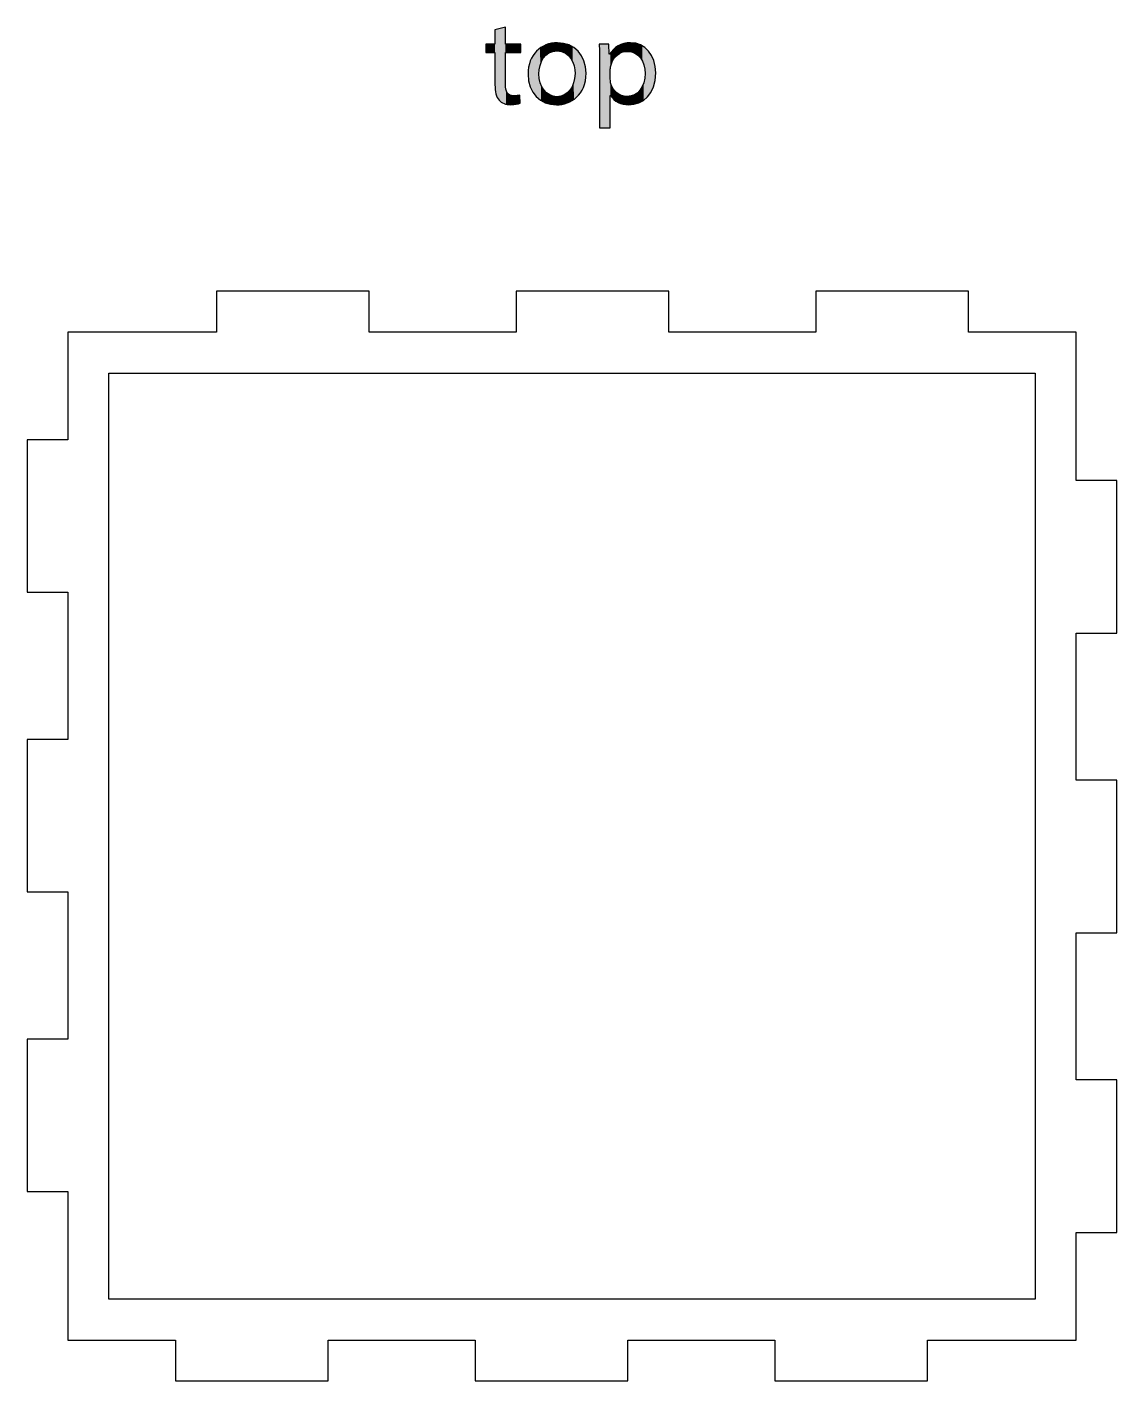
# Model space of a CAD drawing. Extents: x 15 to 401, y -450 to -8.
# Drawn here: x 124.2 to 204.2, y -108.6 to -9.2 of the extents above; entities that cross this region are included whole.
import ezdxf

# ---------------------------------------------------------------- set-up
doc = ezdxf.new("R2010")
doc.units = 0
doc.layers.add('LAYER_1', color=7, linetype='CONTINUOUS')

# ---------------------------------------------------------------- blocks, each defined once
blk = doc.blocks.new('*U40')
at = {"layer": 'LAYER_1', "color": 250}
for points in [[(158.608, -13.832), (158.592, -9.449), (158.608, -9.444)], [(158.592, -13.472), (158.592, -9.449), (158.608, -13.832)], [(158.66, -14.143), (158.608, -9.444), (158.66, -9.43)], [(158.608, -13.832), (158.608, -9.444), (158.66, -14.143)], [(158.755, -14.402), (158.66, -9.43), (158.755, -9.405)], [(158.66, -14.143), (158.66, -9.43), (158.755, -14.402)], [(158.897, -14.606), (158.755, -9.405), (158.897, -9.367)], [(158.755, -14.402), (158.755, -9.405), (158.897, -14.606)], [(159.059, -14.749), (158.897, -9.367), (159.059, -9.323)], [(158.897, -14.606), (158.897, -9.367), (159.059, -14.749)], [(159.257, -14.853), (159.059, -9.323), (159.257, -9.27)], [(159.059, -14.749), (159.059, -9.323), (159.257, -14.853)], [(159.365, -14.883), (159.257, -9.27), (159.365, -9.241)], [(159.257, -14.853), (159.257, -9.27), (159.365, -14.883)], [(157.916, -11.096), (157.916, -10.493), (158.592, -11.096)], [(158.592, -11.096), (157.916, -10.493), (158.592, -10.493)], [(159.365, -14.883), (159.365, -13.445), (159.396, -14.891)], [(159.396, -14.891), (159.396, -13.805), (159.437, -14.902)], [(159.437, -14.902), (159.437, -13.95), (159.49, -14.917)], [(159.49, -14.917), (159.49, -14.056), (159.497, -14.918)], [(159.497, -14.918), (159.497, -14.07), (159.578, -14.924)], [(159.578, -14.924), (159.578, -14.165), (159.681, -14.933)], [(159.681, -14.933), (159.681, -14.234), (159.753, -14.939)], [(160.161, -14.908), (159.96, -14.291), (160.161, -14.278)], [(160.23, -14.89), (160.161, -14.278), (160.23, -14.274)], [(160.418, -14.84), (160.23, -14.274), (160.418, -14.237)]]:
    blk.add_solid(points, dxfattribs=at)
at = {"layer": 'LAYER_1', "color": 250, "extrusion": (0, 0, -1)}
for points in [[(-159.365, -11.096), (-159.365, -10.493), (-159.396, -11.096)], [(-159.396, -11.096), (-159.365, -10.493), (-159.396, -10.493)], [(-159.396, -11.096), (-159.396, -10.493), (-159.437, -11.096)], [(-159.437, -11.096), (-159.396, -10.493), (-159.437, -10.493)], [(-159.437, -11.096), (-159.437, -10.493), (-159.49, -11.096)], [(-159.49, -11.096), (-159.437, -10.493), (-159.49, -10.493)], [(-159.49, -11.096), (-159.49, -10.493), (-159.497, -11.096)], [(-159.497, -11.096), (-159.49, -10.493), (-159.497, -10.493)], [(-159.497, -11.096), (-159.497, -10.493), (-159.578, -11.096)], [(-159.578, -11.096), (-159.497, -10.493), (-159.578, -10.493)], [(-159.578, -11.096), (-159.578, -10.493), (-159.681, -11.096)], [(-159.681, -11.096), (-159.578, -10.493), (-159.681, -10.493)], [(-159.681, -11.096), (-159.681, -10.493), (-159.753, -11.096)], [(-159.753, -11.096), (-159.681, -10.493), (-159.753, -10.493)], [(-159.753, -11.096), (-159.753, -10.493), (-159.807, -11.096)], [(-159.807, -11.096), (-159.753, -10.493), (-159.807, -10.493)], [(-159.807, -11.096), (-159.807, -10.493), (-159.96, -11.096)], [(-159.96, -11.096), (-159.807, -10.493), (-159.96, -10.493)], [(-159.96, -11.096), (-159.96, -10.493), (-160.161, -11.096)], [(-160.161, -11.096), (-159.96, -10.493), (-160.161, -10.493)], [(-160.161, -11.096), (-160.161, -10.493), (-160.23, -11.096)], [(-160.23, -11.096), (-160.161, -10.493), (-160.23, -10.493)], [(-160.23, -11.096), (-160.23, -10.493), (-160.418, -11.096)], [(-160.418, -11.096), (-160.23, -10.493), (-160.418, -10.493)], [(-160.418, -11.096), (-160.418, -10.493), (-160.455, -11.096)], [(-160.455, -11.096), (-160.418, -10.493), (-160.455, -10.493)], [(-160.455, -11.096), (-160.455, -10.493), (-160.499, -11.096)], [(-160.499, -11.096), (-160.455, -10.493), (-160.499, -10.493)], [(-159.396, -14.891), (-159.365, -13.445), (-159.396, -13.805)], [(-159.437, -14.902), (-159.396, -13.805), (-159.437, -13.95)], [(-159.49, -14.917), (-159.437, -13.95), (-159.49, -14.056)], [(-159.497, -14.918), (-159.49, -14.056), (-159.497, -14.07)], [(-159.578, -14.924), (-159.497, -14.07), (-159.578, -14.165)], [(-159.681, -14.933), (-159.578, -14.165), (-159.681, -14.234)], [(-159.753, -14.939), (-159.681, -14.234), (-159.753, -14.258)], [(-159.753, -14.939), (-159.753, -14.258), (-159.807, -14.935)], [(-159.807, -14.935), (-159.753, -14.258), (-159.807, -14.276)], [(-159.807, -14.935), (-159.807, -14.276), (-159.96, -14.923)], [(-159.96, -14.923), (-159.807, -14.276), (-159.96, -14.291)], [(-159.96, -14.923), (-159.96, -14.291), (-160.161, -14.908)], [(-160.161, -14.908), (-160.161, -14.278), (-160.23, -14.89)], [(-160.23, -14.89), (-160.23, -14.274), (-160.418, -14.84)], [(-160.418, -14.84), (-160.418, -14.237), (-160.455, -14.831)]]:
    blk.add_solid(points, dxfattribs=at)
blk = doc.blocks.new('*U41')
at = {"layer": 'LAYER_1', "color": 250}
for points in [[(161.77, -14.481), (161.649, -11.003), (161.77, -10.892)], [(161.802, -14.505), (161.77, -10.892), (161.802, -10.863)], [(161.77, -14.481), (161.77, -10.892), (161.802, -14.505)], [(161.822, -14.52), (161.802, -10.863), (161.822, -10.848)], [(161.802, -14.505), (161.802, -10.863), (161.822, -14.52)], [(161.842, -12.369), (161.822, -10.848), (161.842, -10.834)], [(161.847, -12.339), (161.842, -10.834), (161.847, -10.83)], [(161.9, -12.066), (161.847, -10.83), (161.9, -10.791)], [(161.92, -12.009), (161.9, -10.791), (161.92, -10.776)], [(161.931, -11.979), (161.92, -10.776), (161.931, -10.769)], [(161.968, -11.872), (161.931, -10.769), (161.968, -10.741)], [(162, -11.78), (161.968, -10.741), (162, -10.722)], [(162.037, -11.705), (162, -10.722), (162.037, -10.7)], [(162.065, -11.648), (162.037, -10.7), (162.065, -10.684)], [(162.103, -11.587), (162.065, -10.684), (162.103, -10.662)], [(162.11, -11.574), (162.103, -10.662), (162.11, -10.657)], [(162.142, -11.523), (162.11, -10.657), (162.142, -10.639)], [(162.146, -11.518), (162.142, -10.639), (162.146, -10.636)], [(162.194, -11.455), (162.146, -10.636), (162.194, -10.615)], [(162.229, -11.408), (162.194, -10.615), (162.229, -10.598)], [(162.286, -11.349), (162.229, -10.598), (162.286, -10.572)], [(162.328, -11.305), (162.286, -10.572), (162.328, -10.553)], [(162.286, -11.349), (162.286, -10.572), (162.286, -10.572)], [(162.335, -11.299), (162.328, -10.553), (162.335, -10.55)], [(162.387, -11.256), (162.335, -10.55), (162.387, -10.532)], [(162.438, -11.213), (162.387, -10.532), (162.438, -10.515)], [(162.479, -11.187), (162.438, -10.515), (162.479, -10.501)], [(162.496, -11.176), (162.479, -10.501), (162.496, -10.495)], [(162.534, -11.151), (162.496, -10.495), (162.534, -10.482)], [(162.559, -11.136), (162.534, -10.482), (162.559, -10.476)], [(162.612, -11.11), (162.559, -10.476), (162.612, -10.464)], [(162.681, -11.078), (162.612, -10.464), (162.681, -10.447)], [(162.692, -11.073), (162.681, -10.447), (162.692, -10.445)], [(162.736, -11.059), (162.692, -10.445), (162.736, -10.435)], [(162.742, -11.057), (162.736, -10.435), (162.742, -10.433)], [(162.837, -11.026), (162.742, -10.433), (162.837, -10.42)], [(162.866, -11.021), (162.837, -10.42), (162.866, -10.416)], [(162.892, -11.016), (162.866, -10.416), (162.892, -10.413)], [(162.958, -11.004), (162.892, -10.413), (162.958, -10.403)], [(162.994, -10.998), (162.958, -10.403), (162.994, -10.402)], [(163.003, -10.997), (162.994, -10.402), (163.003, -10.401)], [(163.109, -10.991), (163.003, -10.401), (163.109, -10.397)], [(163.145, -10.989), (163.109, -10.397), (163.145, -10.395)], [(163.163, -10.988), (163.145, -10.395), (163.163, -10.394)], [(163.163, -10.988), (163.163, -10.394), (163.181, -10.989)], [(163.181, -10.989), (163.163, -10.394), (163.181, -10.394)], [(163.181, -10.989), (163.181, -10.394), (163.285, -10.995)], [(163.285, -10.995), (163.285, -10.398), (163.332, -10.998)], [(163.332, -10.998), (163.332, -10.4), (163.411, -11.014)], [(163.411, -11.014), (163.411, -10.404), (163.419, -11.016)], [(163.419, -11.016), (163.419, -10.405), (163.488, -11.029)], [(163.488, -11.029), (163.488, -10.415), (163.505, -11.035)], [(163.505, -11.035), (163.505, -10.417), (163.548, -11.05)], [(163.548, -11.05), (163.548, -10.423), (163.631, -11.079)], [(163.631, -11.079), (163.631, -10.435), (163.631, -11.079)], [(163.631, -11.079), (163.631, -10.435), (163.671, -11.099)], [(163.671, -11.099), (163.671, -10.445), (163.762, -11.145)], [(163.762, -11.145), (163.762, -10.467), (163.787, -11.163)], [(163.787, -11.163), (163.787, -10.473), (163.839, -11.199)], [(163.839, -11.199), (163.839, -10.486), (163.881, -11.227)], [(163.881, -11.227), (163.881, -10.501), (163.892, -11.238)], [(163.892, -11.238), (163.892, -10.505), (163.896, -11.241)], [(163.896, -11.241), (163.896, -10.506), (163.988, -11.323)], [(163.988, -11.323), (163.988, -10.539), (163.998, -11.334)], [(163.998, -11.334), (163.998, -10.542), (164.037, -11.378)], [(164.037, -11.378), (164.037, -10.556), (164.079, -11.426)], [(164.079, -11.426), (164.079, -10.577), (164.083, -11.43)], [(164.083, -11.43), (164.083, -10.578), (164.09, -11.441)], [(164.09, -11.441), (164.09, -10.582), (164.167, -11.548)], [(164.167, -11.548), (164.167, -10.619), (164.175, -11.562)], [(164.175, -11.562), (164.175, -10.622), (164.222, -11.654)], [(164.222, -11.654), (164.222, -10.645), (164.249, -11.706)], [(164.249, -11.706), (164.249, -10.662), (164.258, -11.723)], [(164.258, -11.723), (164.258, -10.667), (164.302, -11.808)], [(164.302, -11.808), (164.302, -10.695), (164.368, -12.004)], [(164.368, -12.004), (164.368, -10.735), (164.395, -12.084)], [(164.395, -12.084), (164.395, -10.751), (164.396, -12.089)], [(164.396, -12.089), (164.396, -10.753), (164.429, -12.262)], [(164.429, -12.262), (164.429, -10.778), (164.443, -12.335)], [(164.443, -12.335), (164.443, -10.789), (164.451, -12.378)], [(164.451, -12.378), (164.451, -10.795), (164.469, -12.662)], [(161.182, -13.638), (161.117, -11.952), (161.182, -11.753)], [(161.189, -13.655), (161.182, -11.753), (161.189, -11.73)], [(161.182, -13.638), (161.182, -11.753), (161.189, -13.655)], [(161.268, -13.837), (161.189, -11.73), (161.268, -11.55)], [(161.189, -13.655), (161.189, -11.73), (161.268, -13.837)], [(161.279, -13.857), (161.268, -11.55), (161.279, -11.524)], [(161.268, -13.837), (161.268, -11.55), (161.279, -13.857)], [(161.371, -14.021), (161.279, -11.524), (161.371, -11.362)], [(161.279, -13.857), (161.279, -11.524), (161.371, -14.021)], [(161.387, -14.043), (161.371, -11.362), (161.387, -11.334)], [(161.371, -14.021), (161.371, -11.362), (161.387, -14.043)], [(161.49, -14.19), (161.387, -11.334), (161.49, -11.189)], [(161.387, -14.043), (161.387, -11.334), (161.49, -14.19)], [(161.51, -14.214), (161.49, -11.189), (161.51, -11.16)], [(161.49, -14.19), (161.49, -11.189), (161.51, -14.214)], [(161.623, -14.344), (161.51, -11.16), (161.623, -11.033)], [(161.51, -14.214), (161.51, -11.16), (161.623, -14.344)], [(161.649, -14.368), (161.623, -11.033), (161.649, -11.003)], [(161.623, -14.344), (161.623, -11.033), (161.649, -14.368)], [(161.649, -14.368), (161.649, -11.003), (161.77, -14.481)], [(161.032, -12.959), (161.021, -12.707), (161.032, -12.453)], [(161.063, -13.198), (161.032, -12.44), (161.063, -12.204)], [(161.032, -12.963), (161.032, -12.453), (161.032, -12.44)], [(161.032, -12.963), (161.032, -12.44), (161.063, -13.198)], [(161.032, -12.959), (161.032, -12.453), (161.032, -12.963)], [(161.065, -13.207), (161.063, -12.204), (161.065, -12.189)], [(161.063, -13.198), (161.063, -12.204), (161.065, -13.207)], [(161.113, -13.425), (161.065, -12.189), (161.113, -11.971)], [(161.065, -13.207), (161.065, -12.189), (161.113, -13.425)], [(161.117, -13.438), (161.113, -11.971), (161.117, -11.952)], [(161.113, -13.425), (161.113, -11.971), (161.117, -13.438)], [(161.117, -13.438), (161.117, -11.952), (161.182, -13.638)], [(161.822, -14.52), (161.822, -12.68), (161.842, -14.535)], [(164.451, -14.509), (164.443, -13.016), (164.451, -12.904)], [(164.469, -14.495), (164.451, -12.904), (164.469, -12.662)], [(161.842, -14.535), (161.842, -12.945), (161.847, -14.539)], [(161.847, -14.539), (161.847, -13.025), (161.9, -14.579)], [(161.9, -14.579), (161.9, -13.256), (161.92, -14.594)], [(161.92, -14.594), (161.92, -13.344), (161.931, -14.602)], [(161.931, -14.602), (161.931, -13.369), (161.968, -14.624)], [(161.968, -14.624), (161.968, -13.46), (162, -14.643)], [(162, -14.643), (162, -13.538), (162.037, -14.666)], [(162.037, -14.666), (162.037, -13.629), (162.065, -14.683)], [(162.065, -14.683), (162.065, -13.678), (162.103, -14.705)], [(162.103, -14.705), (162.103, -13.743), (162.11, -14.709)], [(162.11, -14.709), (162.11, -13.757), (162.142, -14.724)], [(162.142, -14.724), (162.142, -13.801), (162.146, -14.726)], [(162.146, -14.726), (162.146, -13.807), (162.194, -14.748)], [(162.194, -14.748), (162.194, -13.874), (162.229, -14.765)], [(162.229, -14.765), (162.229, -13.916), (162.286, -14.791)], [(164.079, -14.736), (164.037, -13.937), (164.079, -13.889)], [(164.083, -14.734), (164.079, -13.889), (164.083, -13.884)], [(164.09, -14.73), (164.083, -13.884), (164.09, -13.875)], [(164.167, -14.689), (164.09, -13.875), (164.167, -13.768)], [(164.175, -14.685), (164.167, -13.768), (164.175, -13.757)], [(164.222, -14.66), (164.175, -13.757), (164.222, -13.675)], [(164.249, -14.646), (164.222, -13.675), (164.249, -13.628)], [(164.258, -14.641), (164.249, -13.628), (164.258, -13.606)], [(164.302, -14.611), (164.258, -13.606), (164.302, -13.499)], [(164.368, -14.568), (164.302, -13.499), (164.368, -13.34)], [(164.395, -14.55), (164.368, -13.34), (164.395, -13.224)], [(164.396, -14.549), (164.395, -13.224), (164.396, -13.218)], [(164.429, -14.527), (164.396, -13.218), (164.429, -13.076)], [(164.443, -14.516), (164.429, -13.076), (164.443, -13.016)], [(162.286, -14.791), (162.286, -13.981), (162.286, -14.791)], [(162.286, -14.791), (162.286, -13.981), (162.328, -14.806)], [(162.328, -14.806), (162.328, -14.02), (162.335, -14.809)], [(162.335, -14.809), (162.335, -14.027), (162.387, -14.827)], [(162.387, -14.827), (162.387, -14.076), (162.438, -14.844)], [(162.438, -14.844), (162.438, -14.114), (162.479, -14.859)], [(162.479, -14.859), (162.479, -14.145), (162.496, -14.863)], [(162.496, -14.863), (162.496, -14.158), (162.534, -14.872)], [(162.534, -14.872), (162.534, -14.18), (162.559, -14.878)], [(162.559, -14.878), (162.559, -14.195), (162.612, -14.891)], [(162.612, -14.891), (162.612, -14.226), (162.681, -14.908)], [(162.681, -14.908), (162.681, -14.257), (162.692, -14.909)], [(162.692, -14.909), (162.692, -14.262), (162.736, -14.916)], [(162.736, -14.916), (162.736, -14.281), (162.742, -14.917)], [(162.742, -14.917), (162.742, -14.283), (162.837, -14.93)], [(162.837, -14.93), (162.837, -14.312), (162.866, -14.934)], [(162.866, -14.934), (162.866, -14.321), (162.892, -14.938)], [(162.892, -14.938), (162.892, -14.325), (162.958, -14.941)], [(162.958, -14.941), (162.958, -14.337), (162.994, -14.942)], [(162.994, -14.942), (162.994, -14.344), (163.003, -14.943)], [(163.003, -14.943), (163.003, -14.345), (163.109, -14.948)], [(163.163, -14.943), (163.145, -14.354), (163.163, -14.353)], [(163.181, -14.942), (163.163, -14.353), (163.181, -14.352)], [(163.285, -14.933), (163.181, -14.352), (163.285, -14.345)], [(163.332, -14.929), (163.285, -14.345), (163.332, -14.337)], [(163.411, -14.922), (163.332, -14.337), (163.411, -14.323)], [(163.419, -14.922), (163.411, -14.323), (163.419, -14.321)], [(163.488, -14.916), (163.419, -14.321), (163.488, -14.3)], [(163.505, -14.914), (163.488, -14.3), (163.505, -14.295)], [(163.548, -14.903), (163.505, -14.295), (163.548, -14.282)], [(163.631, -14.881), (163.548, -14.282), (163.631, -14.245)], [(163.671, -14.871), (163.631, -14.245), (163.671, -14.227)], [(163.631, -14.881), (163.631, -14.245), (163.631, -14.245)], [(163.762, -14.847), (163.671, -14.227), (163.762, -14.174)], [(163.787, -14.84), (163.762, -14.174), (163.787, -14.159)], [(163.839, -14.827), (163.787, -14.159), (163.839, -14.12)], [(163.881, -14.816), (163.839, -14.12), (163.881, -14.089)], [(163.892, -14.813), (163.881, -14.089), (163.892, -14.08)], [(163.896, -14.811), (163.892, -14.08), (163.896, -14.077)], [(163.988, -14.774), (163.896, -14.077), (163.988, -13.991)], [(163.998, -14.769), (163.988, -13.991), (163.998, -13.982)], [(164.037, -14.753), (163.998, -13.982), (164.037, -13.937)]]:
    blk.add_solid(points, dxfattribs=at)
at = {"layer": 'LAYER_1', "color": 250, "extrusion": (0, 0, -1)}
for points in [[(-161.822, -12.68), (-161.822, -10.848), (-161.842, -12.369)], [(-161.842, -12.369), (-161.842, -10.834), (-161.847, -12.339)], [(-161.847, -12.339), (-161.847, -10.83), (-161.9, -12.066)], [(-161.9, -12.066), (-161.9, -10.791), (-161.92, -12.009)], [(-161.92, -12.009), (-161.92, -10.776), (-161.931, -11.979)], [(-161.931, -11.979), (-161.931, -10.769), (-161.968, -11.872)], [(-161.968, -11.872), (-161.968, -10.741), (-162, -11.78)], [(-162, -11.78), (-162, -10.722), (-162.037, -11.705)], [(-162.037, -11.705), (-162.037, -10.7), (-162.065, -11.648)], [(-162.065, -11.648), (-162.065, -10.684), (-162.103, -11.587)], [(-162.103, -11.587), (-162.103, -10.662), (-162.11, -11.574)], [(-162.11, -11.574), (-162.11, -10.657), (-162.142, -11.523)], [(-162.142, -11.523), (-162.142, -10.639), (-162.146, -11.518)], [(-162.146, -11.518), (-162.146, -10.636), (-162.194, -11.455)], [(-162.194, -11.455), (-162.194, -10.615), (-162.229, -11.408)], [(-162.229, -11.408), (-162.229, -10.598), (-162.286, -11.349)], [(-162.286, -11.349), (-162.286, -10.572), (-162.286, -11.349)], [(-162.286, -11.349), (-162.286, -10.572), (-162.328, -11.305)], [(-162.328, -11.305), (-162.328, -10.553), (-162.335, -11.299)], [(-162.335, -11.299), (-162.335, -10.55), (-162.387, -11.256)], [(-162.387, -11.256), (-162.387, -10.532), (-162.438, -11.213)], [(-162.438, -11.213), (-162.438, -10.515), (-162.479, -11.187)], [(-162.479, -11.187), (-162.479, -10.501), (-162.496, -11.176)], [(-162.496, -11.176), (-162.496, -10.495), (-162.534, -11.151)], [(-162.534, -11.151), (-162.534, -10.482), (-162.559, -11.136)], [(-162.559, -11.136), (-162.559, -10.476), (-162.612, -11.11)], [(-162.612, -11.11), (-162.612, -10.464), (-162.681, -11.078)], [(-162.681, -11.078), (-162.681, -10.447), (-162.692, -11.073)], [(-162.692, -11.073), (-162.692, -10.445), (-162.736, -11.059)], [(-162.736, -11.059), (-162.736, -10.435), (-162.742, -11.057)], [(-162.742, -11.057), (-162.742, -10.433), (-162.837, -11.026)], [(-162.837, -11.026), (-162.837, -10.42), (-162.866, -11.021)], [(-162.866, -11.021), (-162.866, -10.416), (-162.892, -11.016)], [(-162.892, -11.016), (-162.892, -10.413), (-162.958, -11.004)], [(-162.958, -11.004), (-162.958, -10.403), (-162.994, -10.998)], [(-162.994, -10.998), (-162.994, -10.402), (-163.003, -10.997)], [(-163.003, -10.997), (-163.003, -10.401), (-163.109, -10.991)], [(-163.109, -10.991), (-163.109, -10.397), (-163.145, -10.989)], [(-163.145, -10.989), (-163.145, -10.395), (-163.163, -10.988)], [(-163.285, -10.995), (-163.181, -10.394), (-163.285, -10.398)], [(-163.332, -10.998), (-163.285, -10.398), (-163.332, -10.4)], [(-163.411, -11.014), (-163.332, -10.4), (-163.411, -10.404)], [(-163.419, -11.016), (-163.411, -10.404), (-163.419, -10.405)], [(-163.488, -11.029), (-163.419, -10.405), (-163.488, -10.415)], [(-163.505, -11.035), (-163.488, -10.415), (-163.505, -10.417)], [(-163.548, -11.05), (-163.505, -10.417), (-163.548, -10.423)], [(-163.631, -11.079), (-163.548, -10.423), (-163.631, -10.435)], [(-163.631, -11.079), (-163.631, -10.435), (-163.631, -10.435)], [(-163.671, -11.099), (-163.631, -10.435), (-163.671, -10.445)], [(-163.762, -11.145), (-163.671, -10.445), (-163.762, -10.467)], [(-163.787, -11.163), (-163.762, -10.467), (-163.787, -10.473)], [(-163.839, -11.199), (-163.787, -10.473), (-163.839, -10.486)], [(-163.881, -11.227), (-163.839, -10.486), (-163.881, -10.501)], [(-163.892, -11.238), (-163.881, -10.501), (-163.892, -10.505)], [(-163.896, -11.241), (-163.892, -10.505), (-163.896, -10.506)], [(-163.988, -11.323), (-163.896, -10.506), (-163.988, -10.539)], [(-163.998, -11.334), (-163.988, -10.539), (-163.998, -10.542)], [(-164.037, -11.378), (-163.998, -10.542), (-164.037, -10.556)], [(-164.079, -11.426), (-164.037, -10.556), (-164.079, -10.577)], [(-164.083, -11.43), (-164.079, -10.577), (-164.083, -10.578)], [(-164.09, -11.441), (-164.083, -10.578), (-164.09, -10.582)], [(-164.167, -11.548), (-164.09, -10.582), (-164.167, -10.619)], [(-164.175, -11.562), (-164.167, -10.619), (-164.175, -10.622)], [(-164.222, -11.654), (-164.175, -10.622), (-164.222, -10.645)], [(-164.249, -11.706), (-164.222, -10.645), (-164.249, -10.662)], [(-164.258, -11.723), (-164.249, -10.662), (-164.258, -10.667)], [(-164.302, -11.808), (-164.258, -10.667), (-164.302, -10.695)], [(-164.368, -12.004), (-164.302, -10.695), (-164.368, -10.735)], [(-164.395, -12.084), (-164.368, -10.735), (-164.395, -10.751)], [(-164.396, -12.089), (-164.395, -10.751), (-164.396, -10.753)], [(-164.429, -12.262), (-164.396, -10.753), (-164.429, -10.778)], [(-164.443, -12.335), (-164.429, -10.778), (-164.443, -10.789)], [(-164.451, -12.378), (-164.443, -10.789), (-164.451, -10.795)], [(-164.469, -12.662), (-164.451, -10.795), (-164.469, -10.809)], [(-164.469, -14.495), (-164.469, -10.809), (-164.554, -14.424)], [(-164.554, -14.424), (-164.469, -10.809), (-164.554, -10.875)], [(-164.554, -14.424), (-164.554, -10.875), (-164.589, -14.395)], [(-164.589, -14.395), (-164.554, -10.875), (-164.589, -10.908)], [(-164.589, -14.395), (-164.589, -10.908), (-164.699, -14.283)], [(-164.699, -14.283), (-164.589, -10.908), (-164.699, -11.015)], [(-164.699, -14.283), (-164.699, -11.015), (-164.736, -14.244)], [(-164.736, -14.244), (-164.699, -11.015), (-164.736, -11.059)], [(-164.736, -14.244), (-164.736, -11.059), (-164.83, -14.126)], [(-164.83, -14.126), (-164.736, -11.059), (-164.83, -11.17)], [(-164.83, -14.126), (-164.83, -11.17), (-164.87, -14.074)], [(-164.87, -14.074), (-164.83, -11.17), (-164.87, -11.229)], [(-164.87, -14.074), (-164.87, -11.229), (-164.945, -13.954)], [(-164.945, -13.954), (-164.87, -11.229), (-164.945, -11.34)], [(-164.945, -13.954), (-164.945, -11.34), (-164.987, -13.885)], [(-164.987, -13.885), (-164.945, -11.34), (-164.987, -11.419)], [(-164.987, -13.885), (-164.987, -11.419), (-165.044, -13.767)], [(-165.044, -13.767), (-164.987, -11.419), (-165.044, -11.525)], [(-165.044, -13.767), (-165.044, -11.525), (-165.088, -13.676)], [(-165.088, -13.676), (-165.044, -11.525), (-165.088, -11.629)], [(-165.088, -13.676), (-165.088, -11.629), (-165.127, -13.565)], [(-165.127, -13.565), (-165.088, -11.629), (-165.127, -11.722)], [(-165.127, -13.565), (-165.127, -11.722), (-165.169, -13.446)], [(-165.169, -13.446), (-165.127, -11.722), (-165.169, -11.857)], [(-165.169, -13.446), (-165.169, -11.857), (-165.192, -13.348)], [(-165.192, -13.348), (-165.169, -11.857), (-165.192, -11.933)], [(-161.842, -14.535), (-161.822, -12.68), (-161.842, -12.945)], [(-164.451, -14.509), (-164.451, -12.904), (-164.469, -14.495)], [(-165.192, -13.348), (-165.192, -11.933), (-165.228, -13.197)], [(-165.228, -13.197), (-165.192, -11.933), (-165.228, -12.103)], [(-165.228, -13.197), (-165.228, -12.103), (-165.24, -13.115)], [(-165.24, -13.115), (-165.228, -12.103), (-165.24, -12.156)], [(-165.24, -13.115), (-165.24, -12.156), (-165.266, -12.926)], [(-165.266, -12.926), (-165.24, -12.156), (-165.266, -12.366)], [(-165.266, -12.926), (-165.266, -12.366), (-165.269, -12.858)], [(-165.269, -12.858), (-165.266, -12.366), (-165.269, -12.39)], [(-165.269, -12.858), (-165.269, -12.39), (-165.278, -12.635)], [(-161.847, -14.539), (-161.842, -12.945), (-161.847, -13.025)], [(-161.9, -14.579), (-161.847, -13.025), (-161.9, -13.256)], [(-161.92, -14.594), (-161.9, -13.256), (-161.92, -13.344)], [(-161.931, -14.602), (-161.92, -13.344), (-161.931, -13.369)], [(-161.968, -14.624), (-161.931, -13.369), (-161.968, -13.46)], [(-162, -14.643), (-161.968, -13.46), (-162, -13.538)], [(-162.037, -14.666), (-162, -13.538), (-162.037, -13.629)], [(-162.065, -14.683), (-162.037, -13.629), (-162.065, -13.678)], [(-162.103, -14.705), (-162.065, -13.678), (-162.103, -13.743)], [(-162.11, -14.709), (-162.103, -13.743), (-162.11, -13.757)], [(-162.142, -14.724), (-162.11, -13.757), (-162.142, -13.801)], [(-162.146, -14.726), (-162.142, -13.801), (-162.146, -13.807)], [(-162.194, -14.748), (-162.146, -13.807), (-162.194, -13.874)], [(-162.229, -14.765), (-162.194, -13.874), (-162.229, -13.916)], [(-162.286, -14.791), (-162.229, -13.916), (-162.286, -13.981)], [(-164.079, -14.736), (-164.079, -13.889), (-164.083, -14.734)], [(-164.083, -14.734), (-164.083, -13.884), (-164.09, -14.73)], [(-164.09, -14.73), (-164.09, -13.875), (-164.167, -14.689)], [(-164.167, -14.689), (-164.167, -13.768), (-164.175, -14.685)], [(-164.175, -14.685), (-164.175, -13.757), (-164.222, -14.66)], [(-164.222, -14.66), (-164.222, -13.675), (-164.249, -14.646)], [(-164.249, -14.646), (-164.249, -13.628), (-164.258, -14.641)], [(-164.258, -14.641), (-164.258, -13.606), (-164.302, -14.611)], [(-164.302, -14.611), (-164.302, -13.499), (-164.368, -14.568)], [(-164.368, -14.568), (-164.368, -13.34), (-164.395, -14.55)], [(-164.395, -14.55), (-164.395, -13.224), (-164.396, -14.549)], [(-164.396, -14.549), (-164.396, -13.218), (-164.429, -14.527)], [(-164.429, -14.527), (-164.429, -13.076), (-164.443, -14.516)], [(-164.443, -14.516), (-164.443, -13.016), (-164.451, -14.509)], [(-162.286, -14.791), (-162.286, -13.981), (-162.286, -13.981)], [(-162.328, -14.806), (-162.286, -13.981), (-162.328, -14.02)], [(-162.335, -14.809), (-162.328, -14.02), (-162.335, -14.027)], [(-162.387, -14.827), (-162.335, -14.027), (-162.387, -14.076)], [(-162.438, -14.844), (-162.387, -14.076), (-162.438, -14.114)], [(-162.479, -14.859), (-162.438, -14.114), (-162.479, -14.145)], [(-162.496, -14.863), (-162.479, -14.145), (-162.496, -14.158)], [(-162.534, -14.872), (-162.496, -14.158), (-162.534, -14.18)], [(-162.559, -14.878), (-162.534, -14.18), (-162.559, -14.195)], [(-162.612, -14.891), (-162.559, -14.195), (-162.612, -14.226)], [(-162.681, -14.908), (-162.612, -14.226), (-162.681, -14.257)], [(-162.692, -14.909), (-162.681, -14.257), (-162.692, -14.262)], [(-162.736, -14.916), (-162.692, -14.262), (-162.736, -14.281)], [(-162.742, -14.917), (-162.736, -14.281), (-162.742, -14.283)], [(-162.837, -14.93), (-162.742, -14.283), (-162.837, -14.312)], [(-162.866, -14.934), (-162.837, -14.312), (-162.866, -14.321)], [(-162.892, -14.938), (-162.866, -14.321), (-162.892, -14.325)], [(-162.958, -14.941), (-162.892, -14.325), (-162.958, -14.337)], [(-162.994, -14.942), (-162.958, -14.337), (-162.994, -14.344)], [(-163.003, -14.943), (-162.994, -14.344), (-163.003, -14.345)], [(-163.109, -14.948), (-163.003, -14.345), (-163.109, -14.352)], [(-163.109, -14.948), (-163.109, -14.352), (-163.145, -14.945)], [(-163.145, -14.945), (-163.109, -14.352), (-163.145, -14.354)], [(-163.145, -14.945), (-163.145, -14.354), (-163.163, -14.943)], [(-163.163, -14.943), (-163.163, -14.353), (-163.181, -14.942)], [(-163.181, -14.942), (-163.181, -14.352), (-163.285, -14.933)], [(-163.285, -14.933), (-163.285, -14.345), (-163.332, -14.929)], [(-163.332, -14.929), (-163.332, -14.337), (-163.411, -14.922)], [(-163.411, -14.922), (-163.411, -14.323), (-163.419, -14.922)], [(-163.419, -14.922), (-163.419, -14.321), (-163.488, -14.916)], [(-163.488, -14.916), (-163.488, -14.3), (-163.505, -14.914)], [(-163.505, -14.914), (-163.505, -14.295), (-163.548, -14.903)], [(-163.548, -14.903), (-163.548, -14.282), (-163.631, -14.881)], [(-163.631, -14.881), (-163.631, -14.245), (-163.631, -14.881)], [(-163.631, -14.881), (-163.631, -14.245), (-163.671, -14.871)], [(-163.671, -14.871), (-163.671, -14.227), (-163.762, -14.847)], [(-163.762, -14.847), (-163.762, -14.174), (-163.787, -14.84)], [(-163.787, -14.84), (-163.787, -14.159), (-163.839, -14.827)], [(-163.839, -14.827), (-163.839, -14.12), (-163.881, -14.816)], [(-163.881, -14.816), (-163.881, -14.089), (-163.892, -14.813)], [(-163.892, -14.813), (-163.892, -14.08), (-163.896, -14.811)], [(-163.896, -14.811), (-163.896, -14.077), (-163.988, -14.774)], [(-163.988, -14.774), (-163.988, -13.991), (-163.998, -14.769)], [(-163.998, -14.769), (-163.998, -13.982), (-164.037, -14.753)], [(-164.037, -14.753), (-164.037, -13.937), (-164.079, -14.736)]]:
    blk.add_solid(points, dxfattribs=at)
blk = doc.blocks.new('*U42')
at = {"layer": 'LAYER_1', "color": 250, "extrusion": (0, 0, -1)}
for points in [[(-166.277, -11.915), (-166.241, -10.493), (-166.277, -10.493)], [(-166.277, -16.631), (-166.277, -10.493), (-166.952, -16.631)], [(-166.952, -16.631), (-166.277, -10.493), (-166.952, -10.493)], [(-166.952, -16.631), (-166.952, -10.493), (-166.988, -16.631)], [(-166.988, -16.631), (-166.952, -10.493), (-166.988, -11.24)], [(-167.263, -11.651), (-167.263, -10.908), (-167.285, -11.61)], [(-167.285, -11.61), (-167.285, -10.883), (-167.29, -11.601)], [(-167.29, -11.601), (-167.29, -10.879), (-167.317, -11.565)], [(-167.317, -11.565), (-167.317, -10.855), (-167.386, -11.475)], [(-167.386, -11.475), (-167.386, -10.795), (-167.418, -11.433)], [(-167.418, -11.433), (-167.418, -10.767), (-167.451, -11.402)], [(-167.451, -11.402), (-167.451, -10.739), (-167.465, -11.388)], [(-167.465, -11.388), (-167.465, -10.729), (-167.532, -11.326)], [(-167.532, -11.326), (-167.532, -10.686), (-167.568, -11.291)], [(-167.568, -11.291), (-167.568, -10.662), (-167.631, -11.249)], [(-167.631, -11.249), (-167.631, -10.62), (-167.635, -11.245)], [(-167.635, -11.245), (-167.635, -10.617), (-167.697, -11.203)], [(-167.697, -11.203), (-167.697, -10.588), (-167.736, -11.177)], [(-167.736, -11.177), (-167.736, -10.57), (-167.838, -11.13)], [(-167.838, -11.13), (-167.838, -10.521), (-167.88, -11.111)], [(-167.88, -11.111), (-167.88, -10.508), (-167.918, -11.093)], [(-167.918, -11.093), (-167.918, -10.496), (-168.004, -11.07)], [(-168.004, -11.07), (-168.004, -10.468), (-168.058, -11.056)], [(-168.058, -11.056), (-168.058, -10.451), (-168.076, -11.051)], [(-168.076, -11.051), (-168.076, -10.448), (-168.111, -11.041)], [(-168.111, -11.041), (-168.111, -10.442), (-168.284, -11.026)], [(-168.284, -11.026), (-168.284, -10.41), (-168.297, -11.025)], [(-168.297, -11.025), (-168.297, -10.408), (-168.311, -11.024)], [(-168.582, -11.053), (-168.554, -10.394), (-168.582, -10.396)], [(-168.607, -11.057), (-168.582, -10.396), (-168.607, -10.399)], [(-168.717, -11.091), (-168.607, -10.399), (-168.717, -10.411)], [(-168.742, -11.098), (-168.717, -10.411), (-168.742, -10.414)], [(-168.799, -11.124), (-168.742, -10.414), (-168.799, -10.42)], [(-168.844, -11.144), (-168.799, -10.42), (-168.844, -10.425)], [(-168.867, -11.154), (-168.844, -10.425), (-168.867, -10.427)], [(-168.936, -11.195), (-168.867, -10.427), (-168.936, -10.434)], [(-168.962, -11.211), (-168.936, -10.434), (-168.962, -10.443)], [(-168.983, -11.223), (-168.962, -10.443), (-168.983, -10.45)], [(-169.071, -11.292), (-168.983, -10.45), (-169.071, -10.48)], [(-169.089, -11.306), (-169.071, -10.48), (-169.089, -10.486)], [(-169.162, -11.377), (-169.089, -10.486), (-169.162, -10.511)], [(-169.17, -11.385), (-169.162, -10.511), (-169.17, -10.514)], [(-169.186, -11.401), (-169.17, -10.514), (-169.186, -10.519)], [(-169.26, -11.49), (-169.186, -10.519), (-169.26, -10.544)], [(-169.273, -11.506), (-169.26, -10.544), (-169.273, -10.549)], [(-169.287, -11.527), (-169.273, -10.549), (-169.287, -10.553)], [(-169.34, -11.606), (-169.287, -10.553), (-169.34, -10.586)], [(-169.35, -11.622), (-169.34, -10.586), (-169.35, -10.592)], [(-169.409, -11.732), (-169.35, -10.592), (-169.409, -10.628)], [(-169.418, -11.747), (-169.409, -10.628), (-169.418, -10.633)], [(-169.469, -11.882), (-169.418, -10.633), (-169.469, -10.665)], [(-169.497, -11.954), (-169.469, -10.665), (-169.497, -10.682)], [(-169.518, -12.011), (-169.497, -10.682), (-169.518, -10.695)], [(-169.522, -12.022), (-169.518, -10.695), (-169.522, -10.697)], [(-169.585, -12.318), (-169.522, -10.697), (-169.585, -10.735)], [(-169.586, -12.323), (-169.585, -10.735), (-169.586, -10.736)], [(-169.601, -12.547), (-169.586, -10.736), (-169.601, -10.745)], [(-169.607, -12.644), (-169.601, -10.745), (-169.607, -10.751)], [(-169.607, -14.525), (-169.607, -10.751), (-169.794, -14.365)], [(-169.794, -14.365), (-169.607, -10.751), (-169.794, -10.93)], [(-169.794, -14.365), (-169.794, -10.93), (-169.872, -14.263)], [(-169.872, -14.263), (-169.794, -10.93), (-169.872, -11.004)], [(-166.988, -16.631), (-166.988, -11.24), (-167.006, -16.631)], [(-167.006, -16.631), (-166.988, -11.24), (-167.006, -11.24)], [(-167.006, -16.631), (-167.006, -11.24), (-167.06, -16.631)], [(-167.06, -12.329), (-167.06, -11.161), (-167.071, -12.219)], [(-167.071, -12.219), (-167.071, -11.145), (-167.077, -12.163)], [(-167.077, -12.163), (-167.077, -11.137), (-167.078, -12.159)], [(-167.078, -12.159), (-167.078, -11.135), (-167.096, -12.082)], [(-167.096, -12.082), (-167.096, -11.109), (-167.114, -12.005)], [(-167.114, -12.005), (-167.114, -11.083), (-167.137, -11.94)], [(-167.137, -11.94), (-167.137, -11.051), (-167.165, -11.857)], [(-167.165, -11.857), (-167.165, -11.018), (-167.187, -11.793)], [(-167.187, -11.793), (-167.187, -10.994), (-167.188, -11.792)], [(-167.188, -11.792), (-167.188, -10.993), (-167.263, -11.651)], [(-169.872, -14.263), (-169.872, -11.004), (-170.043, -14.036)], [(-170.043, -14.036), (-169.872, -11.004), (-170.043, -11.253)], [(-170.043, -14.036), (-170.043, -11.253), (-170.093, -13.931)], [(-170.093, -13.931), (-170.043, -11.253), (-170.093, -11.326)], [(-170.093, -13.931), (-170.093, -11.326), (-170.234, -13.634)], [(-170.234, -13.634), (-170.093, -11.326), (-170.234, -11.647)], [(-170.234, -13.634), (-170.234, -11.647), (-170.259, -13.537)], [(-170.259, -13.537), (-170.234, -11.647), (-170.259, -11.704)], [(-170.259, -13.537), (-170.259, -11.704), (-170.356, -13.158)], [(-170.356, -13.158), (-170.259, -11.704), (-170.356, -12.104)], [(-169.601, -14.531), (-169.601, -12.746), (-169.607, -14.525)], [(-170.356, -13.158), (-170.356, -12.104), (-170.363, -13.069)], [(-170.363, -13.069), (-170.356, -12.104), (-170.363, -12.133)], [(-170.363, -13.069), (-170.363, -12.133), (-170.399, -12.608)], [(-167.06, -14.264), (-167.06, -13.076), (-167.071, -14.264)], [(-167.071, -14.264), (-167.06, -13.076), (-167.071, -13.244)], [(-167.071, -14.264), (-167.071, -13.244), (-167.077, -14.264)], [(-167.077, -14.264), (-167.071, -13.244), (-167.077, -13.28)], [(-167.077, -14.264), (-167.077, -13.28), (-167.078, -14.264)], [(-167.078, -14.264), (-167.077, -13.28), (-167.078, -13.287)], [(-167.096, -14.289), (-167.078, -13.287), (-167.096, -13.4)], [(-167.114, -14.315), (-167.096, -13.4), (-167.114, -13.452)], [(-167.137, -14.346), (-167.114, -13.452), (-167.137, -13.515)], [(-167.165, -14.386), (-167.137, -13.515), (-167.165, -13.597)], [(-167.187, -14.417), (-167.165, -13.597), (-167.187, -13.637)], [(-167.188, -14.418), (-167.187, -13.637), (-167.188, -13.638)], [(-167.263, -14.496), (-167.188, -13.638), (-167.263, -13.776)], [(-167.285, -14.519), (-167.263, -13.776), (-167.285, -13.805)], [(-167.29, -14.525), (-167.285, -13.805), (-167.29, -13.811)], [(-167.317, -14.553), (-167.29, -13.811), (-167.317, -13.846)], [(-167.386, -14.607), (-167.317, -13.846), (-167.386, -13.934)], [(-169.26, -14.749), (-169.26, -13.86), (-169.273, -14.742)], [(-169.273, -14.742), (-169.273, -13.84), (-169.287, -14.734)], [(-169.287, -14.734), (-169.287, -13.82), (-169.34, -14.706)], [(-169.34, -14.706), (-169.34, -13.743), (-169.35, -14.7)], [(-169.35, -14.7), (-169.35, -13.723), (-169.409, -14.668)], [(-169.409, -14.668), (-169.409, -13.615), (-169.418, -14.663)], [(-169.418, -14.663), (-169.418, -13.595), (-169.469, -14.635)], [(-169.469, -14.635), (-169.469, -13.477), (-169.497, -14.62)], [(-169.497, -14.62), (-169.497, -13.393), (-169.518, -14.602)], [(-169.518, -14.602), (-169.518, -13.328), (-169.522, -14.598)], [(-169.522, -14.598), (-169.522, -13.308), (-169.585, -14.545)], [(-169.585, -14.545), (-169.585, -13.003), (-169.586, -14.544)], [(-169.586, -14.544), (-169.586, -12.984), (-169.601, -14.531)], [(-167.418, -14.633), (-167.386, -13.934), (-167.418, -13.964)], [(-167.451, -14.659), (-167.418, -13.964), (-167.451, -13.995)], [(-167.465, -14.67), (-167.451, -13.995), (-167.465, -14.008)], [(-167.532, -14.709), (-167.465, -14.008), (-167.532, -14.069)], [(-167.568, -14.73), (-167.532, -14.069), (-167.568, -14.093)], [(-167.631, -14.768), (-167.568, -14.093), (-167.631, -14.134)], [(-167.635, -14.769), (-167.631, -14.134), (-167.635, -14.137)], [(-167.697, -14.792), (-167.635, -14.137), (-167.697, -14.178)], [(-167.736, -14.805), (-167.697, -14.178), (-167.736, -14.195)], [(-167.838, -14.842), (-167.736, -14.195), (-167.838, -14.24)], [(-167.88, -14.857), (-167.838, -14.24), (-167.88, -14.259)], [(-167.918, -14.871), (-167.88, -14.259), (-167.918, -14.269)], [(-168.004, -14.902), (-167.918, -14.269), (-168.004, -14.291)], [(-168.058, -14.908), (-168.004, -14.291), (-168.058, -14.305)], [(-168.076, -14.91), (-168.058, -14.305), (-168.076, -14.309)], [(-168.111, -14.914), (-168.076, -14.309), (-168.111, -14.312)], [(-168.284, -14.933), (-168.111, -14.312), (-168.284, -14.327)], [(-168.419, -14.948), (-168.419, -14.32), (-168.437, -14.946)], [(-168.437, -14.946), (-168.437, -14.319), (-168.464, -14.944)], [(-168.464, -14.944), (-168.464, -14.315), (-168.554, -14.935)], [(-168.554, -14.935), (-168.554, -14.3), (-168.582, -14.932)], [(-168.582, -14.932), (-168.582, -14.295), (-168.607, -14.93)], [(-168.607, -14.93), (-168.607, -14.288), (-168.717, -14.919)], [(-168.717, -14.919), (-168.717, -14.257), (-168.742, -14.917)], [(-168.742, -14.917), (-168.742, -14.247), (-168.799, -14.911)], [(-168.799, -14.911), (-168.799, -14.223), (-168.844, -14.898)], [(-168.844, -14.898), (-168.844, -14.204), (-168.867, -14.891)], [(-168.867, -14.891), (-168.867, -14.191), (-168.936, -14.87)], [(-168.936, -14.87), (-168.936, -14.152), (-168.962, -14.862)], [(-168.962, -14.862), (-168.962, -14.138), (-168.983, -14.856)], [(-168.983, -14.856), (-168.983, -14.122), (-169.071, -14.83)], [(-169.071, -14.83), (-169.071, -14.058), (-169.089, -14.824)], [(-169.089, -14.824), (-169.089, -14.04), (-169.162, -14.802)], [(-169.162, -14.802), (-169.162, -13.973), (-169.17, -14.798)], [(-169.17, -14.798), (-169.17, -13.965), (-169.186, -14.789)], [(-169.186, -14.789), (-169.186, -13.946), (-169.26, -14.749)]]:
    blk.add_solid(points, dxfattribs=at)
at = {"layer": 'LAYER_1', "color": 250}
for points in [[(167.263, -11.651), (167.188, -10.993), (167.263, -10.908)], [(167.285, -11.61), (167.263, -10.908), (167.285, -10.883)], [(167.29, -11.601), (167.285, -10.883), (167.29, -10.879)], [(167.317, -11.565), (167.29, -10.879), (167.317, -10.855)], [(167.386, -11.475), (167.317, -10.855), (167.386, -10.795)], [(167.418, -11.433), (167.386, -10.795), (167.418, -10.767)], [(167.451, -11.402), (167.418, -10.767), (167.451, -10.739)], [(167.465, -11.388), (167.451, -10.739), (167.465, -10.729)], [(167.532, -11.326), (167.465, -10.729), (167.532, -10.686)], [(167.568, -11.291), (167.532, -10.686), (167.568, -10.662)], [(167.631, -11.249), (167.568, -10.662), (167.631, -10.62)], [(167.635, -11.245), (167.631, -10.62), (167.635, -10.617)], [(167.697, -11.203), (167.635, -10.617), (167.697, -10.588)], [(167.736, -11.177), (167.697, -10.588), (167.736, -10.57)], [(167.838, -11.13), (167.736, -10.57), (167.838, -10.521)], [(167.88, -11.111), (167.838, -10.521), (167.88, -10.508)], [(167.918, -11.093), (167.88, -10.508), (167.918, -10.496)], [(168.004, -11.07), (167.918, -10.496), (168.004, -10.468)], [(168.058, -11.056), (168.004, -10.468), (168.058, -10.451)], [(168.076, -11.051), (168.058, -10.451), (168.076, -10.448)], [(168.111, -11.041), (168.076, -10.448), (168.111, -10.442)], [(168.284, -11.026), (168.111, -10.442), (168.284, -10.41)], [(168.297, -11.025), (168.284, -10.41), (168.297, -10.408)], [(168.311, -11.024), (168.297, -10.408), (168.311, -10.407)], [(168.419, -11.03), (168.311, -10.407), (168.419, -10.401)], [(168.311, -11.024), (168.311, -10.407), (168.419, -11.03)], [(168.437, -11.031), (168.419, -10.401), (168.437, -10.4)], [(168.419, -11.03), (168.419, -10.401), (168.437, -11.031)], [(168.464, -11.032), (168.437, -10.4), (168.464, -10.399)], [(168.437, -11.031), (168.437, -10.4), (168.464, -11.032)], [(168.554, -11.048), (168.464, -10.399), (168.554, -10.394)], [(168.464, -11.032), (168.464, -10.399), (168.554, -11.048)], [(168.554, -11.048), (168.554, -10.394), (168.582, -11.053)], [(168.582, -11.053), (168.582, -10.396), (168.607, -11.057)], [(168.607, -11.057), (168.607, -10.399), (168.717, -11.091)], [(168.717, -11.091), (168.717, -10.411), (168.742, -11.098)], [(168.742, -11.098), (168.742, -10.414), (168.799, -11.124)], [(168.799, -11.124), (168.799, -10.42), (168.844, -11.144)], [(168.844, -11.144), (168.844, -10.425), (168.867, -11.154)], [(168.867, -11.154), (168.867, -10.427), (168.936, -11.195)], [(168.936, -11.195), (168.936, -10.434), (168.962, -11.211)], [(168.962, -11.211), (168.962, -10.443), (168.983, -11.223)], [(168.983, -11.223), (168.983, -10.45), (169.071, -11.292)], [(169.071, -11.292), (169.071, -10.48), (169.089, -11.306)], [(169.089, -11.306), (169.089, -10.486), (169.162, -11.377)], [(169.162, -11.377), (169.162, -10.511), (169.17, -11.385)], [(169.17, -11.385), (169.17, -10.514), (169.186, -11.401)], [(169.186, -11.401), (169.186, -10.519), (169.26, -11.49)], [(169.26, -11.49), (169.26, -10.544), (169.273, -11.506)], [(169.273, -11.506), (169.273, -10.549), (169.287, -11.527)], [(169.287, -11.527), (169.287, -10.553), (169.34, -11.606)], [(169.34, -11.606), (169.34, -10.586), (169.35, -11.622)], [(169.35, -11.622), (169.35, -10.592), (169.409, -11.732)], [(169.409, -11.732), (169.409, -10.628), (169.418, -11.747)], [(169.418, -11.747), (169.418, -10.633), (169.469, -11.882)], [(169.469, -11.882), (169.469, -10.665), (169.497, -11.954)], [(169.497, -11.954), (169.497, -10.682), (169.518, -12.011)], [(169.518, -12.011), (169.518, -10.695), (169.522, -12.022)], [(169.522, -12.022), (169.522, -10.697), (169.585, -12.318)], [(169.585, -12.318), (169.585, -10.735), (169.586, -12.323)], [(169.586, -12.323), (169.586, -10.736), (169.601, -12.547)], [(169.601, -12.547), (169.601, -10.745), (169.607, -12.644)], [(167.06, -16.631), (167.006, -11.24), (167.06, -11.161)], [(167.071, -12.219), (167.06, -11.161), (167.071, -11.145)], [(167.077, -12.163), (167.071, -11.145), (167.077, -11.137)], [(167.078, -12.159), (167.077, -11.137), (167.078, -11.135)], [(167.096, -12.082), (167.078, -11.135), (167.096, -11.109)], [(167.114, -12.005), (167.096, -11.109), (167.114, -11.083)], [(167.137, -11.94), (167.114, -11.083), (167.137, -11.051)], [(167.165, -11.857), (167.137, -11.051), (167.165, -11.018)], [(167.187, -11.793), (167.165, -11.018), (167.187, -10.994)], [(167.188, -11.792), (167.187, -10.994), (167.188, -10.993)], [(169.601, -14.531), (169.586, -12.984), (169.601, -12.746)], [(169.607, -14.525), (169.601, -12.746), (169.607, -12.644)], [(167.078, -14.264), (167.078, -13.287), (167.096, -14.289)], [(167.096, -14.289), (167.096, -13.4), (167.114, -14.315)], [(167.114, -14.315), (167.114, -13.452), (167.137, -14.346)], [(167.137, -14.346), (167.137, -13.515), (167.165, -14.386)], [(167.165, -14.386), (167.165, -13.597), (167.187, -14.417)], [(167.187, -14.417), (167.187, -13.637), (167.188, -14.418)], [(167.188, -14.418), (167.188, -13.638), (167.263, -14.496)], [(167.263, -14.496), (167.263, -13.776), (167.285, -14.519)], [(167.285, -14.519), (167.285, -13.805), (167.29, -14.525)], [(167.29, -14.525), (167.29, -13.811), (167.317, -14.553)], [(167.317, -14.553), (167.317, -13.846), (167.386, -14.607)], [(169.26, -14.749), (169.186, -13.946), (169.26, -13.86)], [(169.273, -14.742), (169.26, -13.86), (169.273, -13.84)], [(169.287, -14.734), (169.273, -13.84), (169.287, -13.82)], [(169.34, -14.706), (169.287, -13.82), (169.34, -13.743)], [(169.35, -14.7), (169.34, -13.743), (169.35, -13.723)], [(169.409, -14.668), (169.35, -13.723), (169.409, -13.615)], [(169.418, -14.663), (169.409, -13.615), (169.418, -13.595)], [(169.469, -14.635), (169.418, -13.595), (169.469, -13.477)], [(169.497, -14.62), (169.469, -13.477), (169.497, -13.393)], [(169.518, -14.602), (169.497, -13.393), (169.518, -13.328)], [(169.522, -14.598), (169.518, -13.328), (169.522, -13.308)], [(169.585, -14.545), (169.522, -13.308), (169.585, -13.003)], [(169.586, -14.544), (169.585, -13.003), (169.586, -12.984)], [(167.386, -14.607), (167.386, -13.934), (167.418, -14.633)], [(167.418, -14.633), (167.418, -13.964), (167.451, -14.659)], [(167.451, -14.659), (167.451, -13.995), (167.465, -14.67)], [(167.465, -14.67), (167.465, -14.008), (167.532, -14.709)], [(167.532, -14.709), (167.532, -14.069), (167.568, -14.73)], [(167.568, -14.73), (167.568, -14.093), (167.631, -14.768)], [(167.631, -14.768), (167.631, -14.134), (167.635, -14.769)], [(167.635, -14.769), (167.635, -14.137), (167.697, -14.792)], [(167.697, -14.792), (167.697, -14.178), (167.736, -14.805)], [(167.736, -14.805), (167.736, -14.195), (167.838, -14.842)], [(167.838, -14.842), (167.838, -14.24), (167.88, -14.857)], [(167.88, -14.857), (167.88, -14.259), (167.918, -14.871)], [(167.918, -14.871), (167.918, -14.269), (168.004, -14.902)], [(168.004, -14.902), (168.004, -14.291), (168.058, -14.908)], [(168.058, -14.908), (168.058, -14.305), (168.076, -14.91)], [(168.076, -14.91), (168.076, -14.309), (168.111, -14.914)], [(168.111, -14.914), (168.111, -14.312), (168.284, -14.933)], [(168.297, -14.934), (168.284, -14.327), (168.297, -14.326)], [(168.284, -14.933), (168.284, -14.327), (168.297, -14.934)], [(168.311, -14.936), (168.297, -14.326), (168.311, -14.325)], [(168.297, -14.934), (168.297, -14.326), (168.311, -14.936)], [(168.419, -14.948), (168.311, -14.325), (168.419, -14.32)], [(168.311, -14.936), (168.311, -14.325), (168.419, -14.948)], [(168.437, -14.946), (168.419, -14.32), (168.437, -14.319)], [(168.464, -14.944), (168.437, -14.319), (168.464, -14.315)], [(168.554, -14.935), (168.464, -14.315), (168.554, -14.3)], [(168.582, -14.932), (168.554, -14.3), (168.582, -14.295)], [(168.607, -14.93), (168.582, -14.295), (168.607, -14.288)], [(168.717, -14.919), (168.607, -14.288), (168.717, -14.257)], [(168.742, -14.917), (168.717, -14.257), (168.742, -14.247)], [(168.799, -14.911), (168.742, -14.247), (168.799, -14.223)], [(168.844, -14.898), (168.799, -14.223), (168.844, -14.204)], [(168.867, -14.891), (168.844, -14.204), (168.867, -14.191)], [(168.936, -14.87), (168.867, -14.191), (168.936, -14.152)], [(168.962, -14.862), (168.936, -14.152), (168.962, -14.138)], [(168.983, -14.856), (168.962, -14.138), (168.983, -14.122)], [(169.071, -14.83), (168.983, -14.122), (169.071, -14.058)], [(169.089, -14.824), (169.071, -14.058), (169.089, -14.04)], [(169.162, -14.802), (169.089, -14.04), (169.162, -13.973)], [(169.17, -14.798), (169.162, -13.973), (169.17, -13.965)], [(169.186, -14.789), (169.17, -13.965), (169.186, -13.946)]]:
    blk.add_solid(points, dxfattribs=at)
blk = doc.blocks.new('BLOCK_9')
at = {"layer": 'LAYER_1'}
for points, knots in [([(159.365, -9.241), (159.365, -9.241), (159.365, -10.493), (159.365, -10.493), (159.365, -10.493), (160.499, -10.493), (160.499, -10.493), (160.499, -10.493), (160.499, -11.096), (160.499, -11.096), (160.499, -11.096), (159.365, -11.096), (159.365, -11.096), (159.365, -11.096), (159.365, -13.445), (159.365, -13.445), (159.365, -13.985), (159.518, -14.291), (159.96, -14.291), (160.167, -14.291), (160.32, -14.264), (160.418, -14.237), (160.418, -14.237), (160.455, -14.831), (160.455, -14.831), (160.301, -14.894), (160.058, -14.939), (159.753, -14.939), (159.384, -14.939), (159.086, -14.822), (158.897, -14.606), (158.672, -14.372), (158.592, -13.985), (158.592, -13.472), (158.592, -13.472), (158.592, -11.096), (158.592, -11.096), (158.592, -11.096), (157.916, -11.096), (157.916, -11.096), (157.916, -11.096), (157.916, -10.493), (157.916, -10.493), (157.916, -10.493), (158.592, -10.493), (158.592, -10.493), (158.592, -10.493), (158.592, -9.449), (158.592, -9.449), (158.592, -9.449), (159.365, -9.241), (159.365, -9.241)], [0, 0, 0, 0, 1, 1, 1, 2, 2, 2, 3, 3, 3, 4, 4, 4, 5, 5, 5, 6, 6, 6, 7, 7, 7, 8, 8, 8, 9, 9, 9, 10, 10, 10, 11, 11, 11, 12, 12, 12, 13, 13, 13, 14, 14, 14, 15, 15, 15, 16, 16, 16, 17, 17, 17, 17]), ([(165.278, -12.635), (165.278, -14.246), (164.162, -14.948), (163.109, -14.948), (161.93, -14.948), (161.021, -14.084), (161.021, -12.707), (161.021, -11.249), (161.975, -10.394), (163.181, -10.394), (164.432, -10.394), (165.278, -11.303), (165.278, -12.635)], [0, 0, 0, 0, 1, 1, 1, 2, 2, 2, 3, 3, 3, 4, 4, 4, 4]), ([(166.277, -11.915), (166.277, -11.357), (166.259, -10.906), (166.241, -10.493), (166.241, -10.493), (166.952, -10.493), (166.952, -10.493), (166.952, -10.493), (166.988, -11.24), (166.988, -11.24), (166.988, -11.24), (167.006, -11.24), (167.006, -11.24), (167.33, -10.709), (167.843, -10.394), (168.554, -10.394), (169.607, -10.394), (170.399, -11.285), (170.399, -12.608), (170.399, -14.174), (169.445, -14.948), (168.419, -14.948), (167.843, -14.948), (167.339, -14.696), (167.078, -14.264), (167.078, -14.264), (167.06, -14.264), (167.06, -14.264), (167.06, -14.264), (167.06, -16.631), (167.06, -16.631), (167.06, -16.631), (166.277, -16.631), (166.277, -16.631), (166.277, -16.631), (166.277, -11.915), (166.277, -11.915)], [0, 0, 0, 0, 1, 1, 1, 2, 2, 2, 3, 3, 3, 4, 4, 4, 5, 5, 5, 6, 6, 6, 7, 7, 7, 8, 8, 8, 9, 9, 9, 10, 10, 10, 11, 11, 11, 12, 12, 12, 12]), ([(161.822, -12.68), (161.822, -13.634), (162.371, -14.354), (163.145, -14.354), (163.901, -14.354), (164.469, -13.643), (164.469, -12.662), (164.469, -11.924), (164.1, -10.988), (163.163, -10.988), (162.227, -10.988), (161.822, -11.852), (161.822, -12.68)], [0, 0, 0, 0, 1, 1, 1, 2, 2, 2, 3, 3, 3, 4, 4, 4, 4]), ([(167.06, -13.076), (167.06, -13.193), (167.078, -13.301), (167.096, -13.4), (167.24, -13.949), (167.717, -14.327), (168.284, -14.327), (169.121, -14.327), (169.607, -13.643), (169.607, -12.644), (169.607, -11.771), (169.148, -11.024), (168.311, -11.024), (167.771, -11.024), (167.267, -11.411), (167.114, -12.005), (167.087, -12.104), (167.06, -12.221), (167.06, -12.329), (167.06, -12.329), (167.06, -13.076), (167.06, -13.076)], [0, 0, 0, 0, 1, 1, 1, 2, 2, 2, 3, 3, 3, 4, 4, 4, 5, 5, 5, 6, 6, 6, 7, 7, 7, 7])]:
    blk.add_open_spline(points, degree=3, knots=knots, dxfattribs=at)
at = {"layer": 'LAYER_1', "color": 250}
for name in ['*U40', '*U41', '*U42']:
    blk.add_blockref(name, (0, 0), dxfattribs=at)

msp = doc.modelspace()

# ---------------------------------------------------------------- linework, layer by layer
at = {"layer": 'LAYER_1'}
for points in [[(127.248, -31.64), (127.248, -39.54), (124.248, -39.54), (124.248, -50.739), (127.248, -50.739), (127.248, -61.54), (124.248, -61.54), (124.248, -72.739), (127.248, -72.739), (127.248, -83.539), (124.248, -83.539), (124.248, -94.739), (127.248, -94.739), (127.248, -105.64), (135.147, -105.639), (135.147, -108.639), (146.347, -108.639), (146.347, -105.639), (157.148, -105.639), (157.148, -108.64), (168.348, -108.64), (168.348, -105.64), (179.147, -105.64), (179.147, -108.64), (190.347, -108.64), (190.347, -105.64), (201.248, -105.64), (201.248, -97.74), (204.248, -97.74), (204.248, -86.54), (201.248, -86.54), (201.248, -75.74), (204.248, -75.74), (204.248, -64.54), (201.248, -64.54), (201.248, -53.74), (204.248, -53.74), (204.248, -42.54), (201.248, -42.54), (201.248, -31.64), (193.348, -31.64), (193.348, -28.64), (182.147, -28.64), (182.147, -31.64), (171.348, -31.64), (171.348, -28.64), (160.148, -28.64), (160.148, -31.64), (149.348, -31.64), (149.348, -28.64), (138.148, -28.64), (138.148, -31.64), (127.248, -31.64)], [(198.248, -102.64), (130.248, -102.64), (130.248, -34.64), (198.248, -34.64), (198.248, -102.64)]]:
    msp.add_lwpolyline(points, dxfattribs=at)

# ---------------------------------------------------------------- block references
msp.add_blockref('BLOCK_9', (0, 0), dxfattribs=at)

doc.saveas('drawing.dxf')
